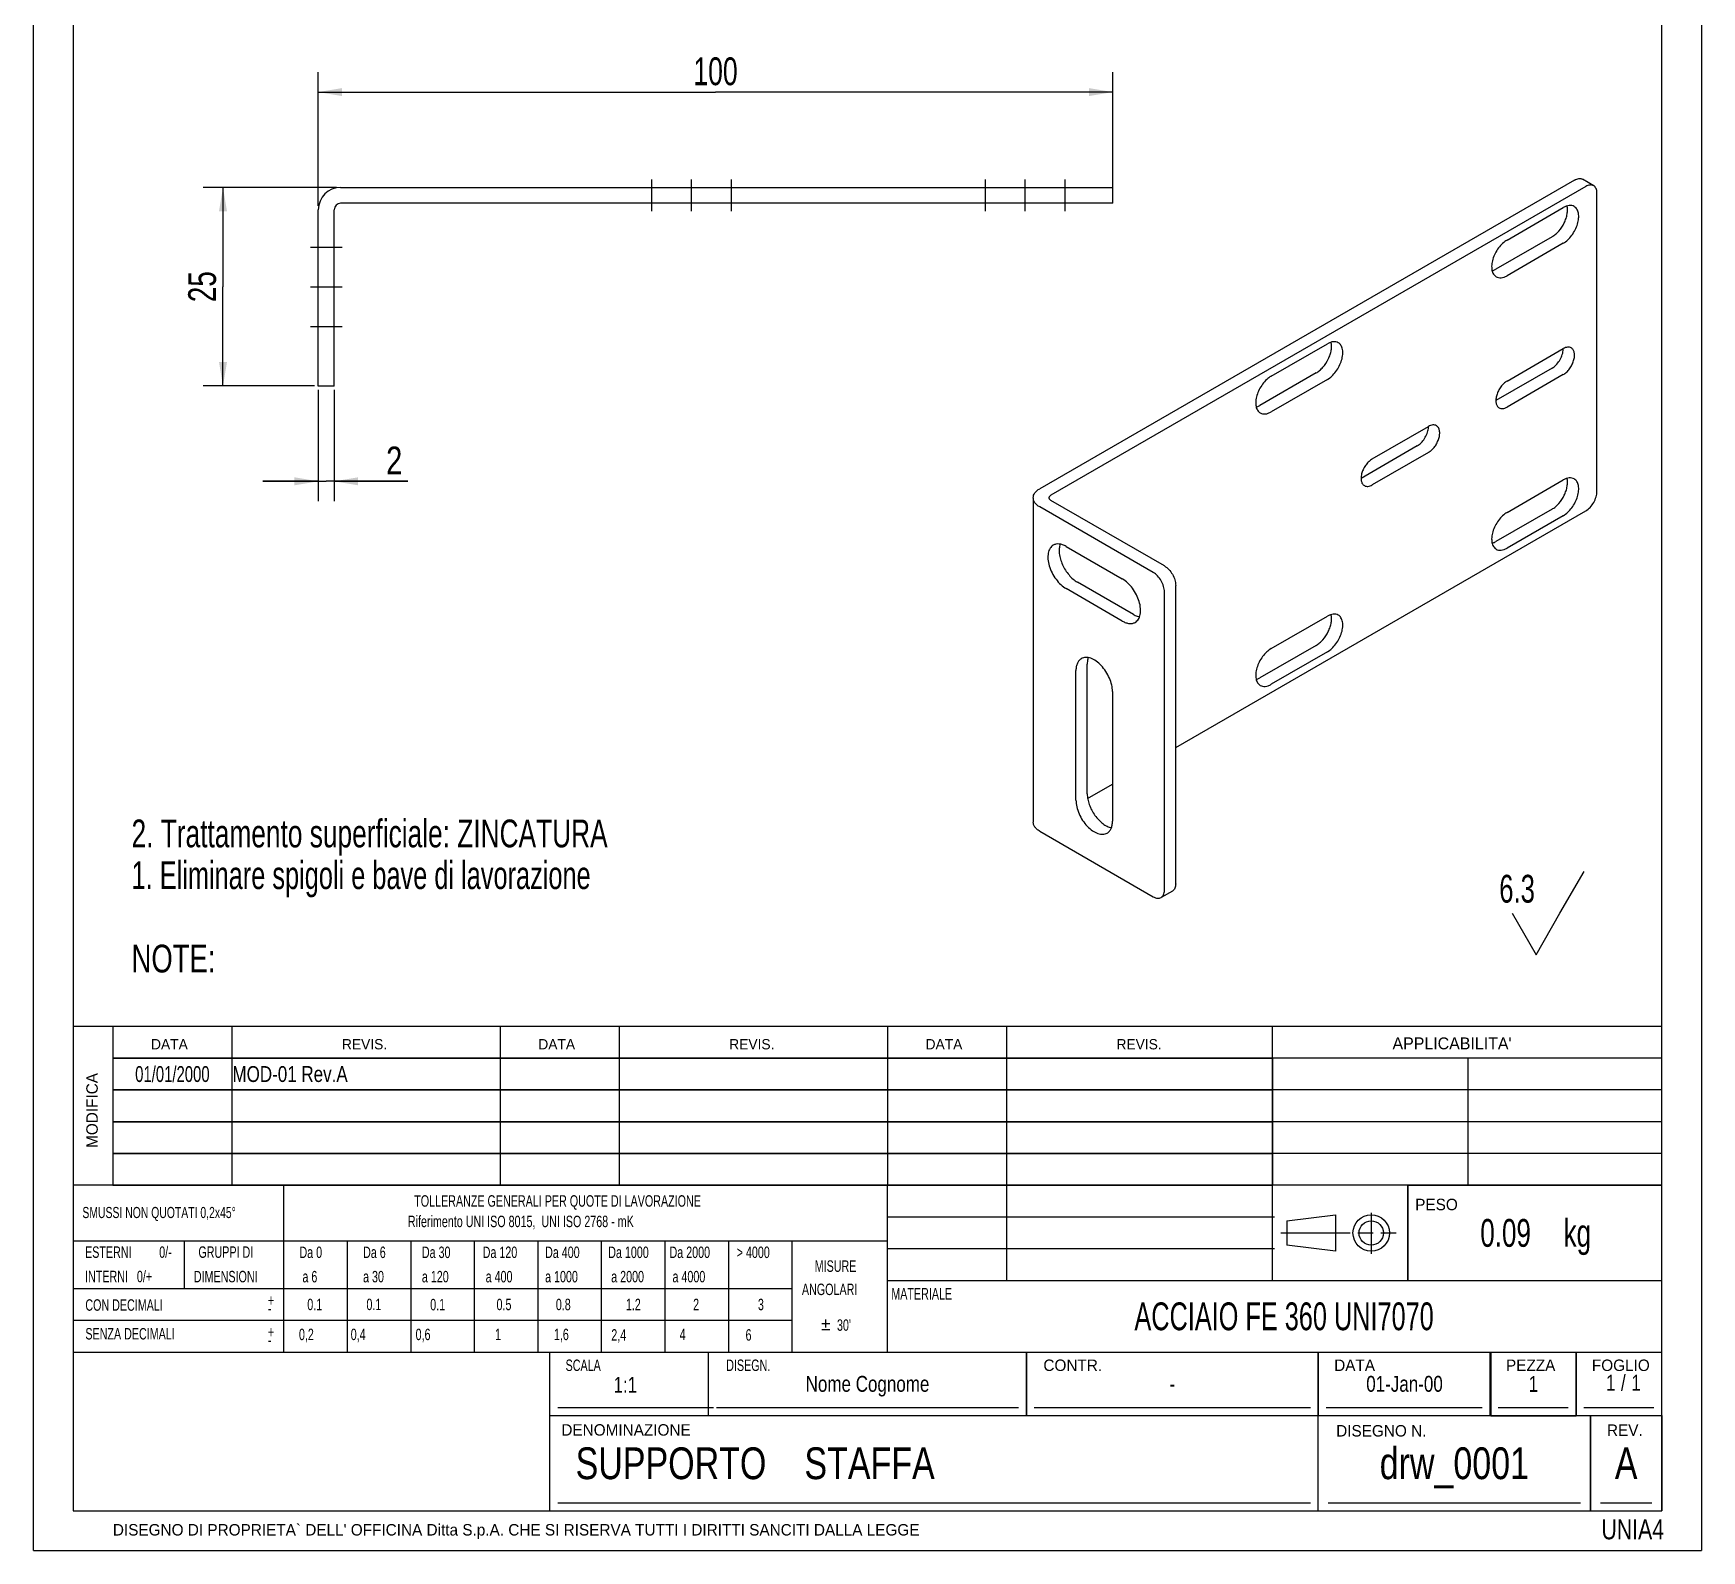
# Model space of a CAD drawing. Header units: millimetres. Extents: x 0 to 210, y 0 to 297.
# Drawn here: x 0 to 210, y 0 to 191 of the extents above; entities that cross this region are included whole.
import ezdxf
from ezdxf.enums import TextEntityAlignment as Align

# ---------------------------------------------------------------- set-up
doc = ezdxf.new("R2010")
doc.units = ezdxf.units.MM
doc.header["$LTSCALE"] = 19.36
doc.linetypes.add('CENTER', pattern=[0.6, 0.375, -0.075, 0.075, -0.075])
doc.linetypes.add('PHANTOM', pattern=[0.8, 0.45, -0.05, 0.1, -0.05, 0.1, -0.05])
doc.layers.get('0').update_dxf_attribs({"linetype": 'CONTINUOUS'})
for name, color, linetype in [('02___PRT_ALL_AXES', 7, 'CONTINUOUS'), ('1__DRAFT_DIMS', 7, 'CONTINUOUS'), ('2_ALL_NOTES', 7, 'CONTINUOUS'), ('3_ALL_SYMBOLS', 7, 'CONTINUOUS'), ('DEFAULT_3', 7, 'PHANTOM')]:
    doc.layers.add(name, color=color, linetype=linetype)
doc.styles.get("Standard").update_dxf_attribs({"font": 'txt', "width": 0.8})
doc.styles.add('TEXTSTYLE_2', font='txt')
doc.styles.add('TEXTSTYLE_3', font='txt', dxfattribs={"width": 0.7})
doc.styles.add('TEXTSTYLE_4', font='txt', dxfattribs={"width": 0.8})
doc.styles.add('TEXTSTYLE_5', font='txt', dxfattribs={"width": 0.68})
doc.dimstyles.new('DIMSTYLE_1', dxfattribs={"dimtxt": 3.5, "dimasz": 3, "dimexe": 2.5, "dimexo": 0.5, "dimgap": 0.875, "dimtad": 1, "dimdec": 3, "dimdsep": 46, "dimtxsty": 'STANDARD', "dimblk": '_FILLED', "dimblk1": '_FILLED', "dimblk2": '_FILLED', "dimcen": 0.09, "dimclrt": 2, "dimadec": 3, "dimazin": 2, "dimtp": 0.2, "dimtm": 0.2, "dimtfac": 1, "dimtdec": 3, "dimtofl": 0, "dimtmove": 0, "dimatfit": 3, "dimldrblk": '_FILLED', "dimfxl": 1, "dimtolj": 1, "dimarcsym": 0})
doc.dimstyles.new('DIMSTYLE_2', dxfattribs={"dimtxt": 3.5, "dimasz": 3, "dimexe": 2.5, "dimexo": 0.5, "dimgap": 0.875, "dimtad": 1, "dimdec": 3, "dimdsep": 46, "dimtxsty": 'STANDARD', "dimblk": '_FILLED', "dimblk1": '_FILLED', "dimblk2": '_FILLED', "dimcen": 0.09, "dimclrt": 2, "dimadec": 3, "dimazin": 2, "dimtp": 0.3, "dimtm": 0.3, "dimtfac": 1, "dimtdec": 3, "dimtofl": 0, "dimtmove": 0, "dimatfit": 3, "dimldrblk": '_FILLED', "dimfxl": 1, "dimtolj": 1, "dimarcsym": 0})
doc.dimstyles.new('DIMSTYLE_3', dxfattribs={"dimtxt": 3.5, "dimasz": 3, "dimexe": 2.5, "dimexo": 0.5, "dimgap": 0.875, "dimtad": 1, "dimdec": 3, "dimdsep": 46, "dimtxsty": 'STANDARD', "dimblk": '_FILLED', "dimblk1": '_FILLED', "dimblk2": '_FILLED', "dimcen": 0.09, "dimclrt": 2, "dimadec": 3, "dimazin": 2, "dimtp": 0.1, "dimtm": 0.1, "dimtfac": 1, "dimtdec": 3, "dimtofl": 0, "dimtmove": 0, "dimatfit": 3, "dimldrblk": '_FILLED', "dimfxl": 1, "dimtolj": 1, "dimarcsym": 0})

# ---------------------------------------------------------------- blocks, each defined once
blk = doc.blocks.new('_FILLED')
at = {"color": 0, "linetype": 'ByBlock'}
blk.add_solid([(0, 0), (-1, 0.167), (-1, -0.167)], dxfattribs=at)
blk = doc.blocks.new('*D1')
at = {"layer": '1__DRAFT_DIMS', "color": 3, "linetype": 'Continuous', "transparency": 16777216}
for p, q in [((38.17, 171.62), (21.37, 171.62)), ((23.87, 171.62), (23.87, 159.12)), ((23.87, 146.62), (23.87, 159.12)), ((35.37, 146.62), (21.37, 146.62))]:
    blk.add_line(p, q, dxfattribs=at)
at = {"layer": '1__DRAFT_DIMS', "color": 3, "linetype": 'Continuous', "transparency": 16777216, "xscale": 3, "yscale": 3, "zscale": 3}
for p, rotation in [((23.87, 171.62), 90), ((23.87, 146.62), 270)]:
    blk.add_blockref('_FILLED', p, dxfattribs=dict(at, rotation=rotation))
at = {"layer": '1__DRAFT_DIMS', "color": 2, "linetype": 'Continuous', "transparency": 16777216, "width": 0.75}
blk.add_text('25', height=3.5, rotation=90, dxfattribs=at).set_placement((22.99, 159.12), align=Align.CENTER)
blk = doc.blocks.new('*D2')
at = {"layer": '1__DRAFT_DIMS', "color": 3, "linetype": 'Continuous', "transparency": 16777216}
for p, q in [((35.87, 169.32), (35.87, 186.12)), ((135.87, 170.12), (135.87, 186.12)), ((35.87, 183.62), (85.87, 183.62)), ((135.87, 183.62), (85.87, 183.62))]:
    blk.add_line(p, q, dxfattribs=at)
at = {"layer": '1__DRAFT_DIMS', "color": 3, "linetype": 'Continuous', "transparency": 16777216, "xscale": 3, "yscale": 3, "zscale": 3, "rotation": 180}
blk.add_blockref('_FILLED', (35.87, 183.62), dxfattribs=at)
at = {"layer": '1__DRAFT_DIMS', "color": 3, "linetype": 'Continuous', "transparency": 16777216, "xscale": 3, "yscale": 3, "zscale": 3}
blk.add_blockref('_FILLED', (135.87, 183.62), dxfattribs=at)
at = {"layer": '1__DRAFT_DIMS', "color": 2, "linetype": 'Continuous', "transparency": 16777216, "width": 0.714286}
blk.add_text('100', height=3.5, dxfattribs=at).set_placement((85.87, 184.49), align=Align.CENTER)
blk = doc.blocks.new('*D3')
at = {"layer": '1__DRAFT_DIMS', "color": 3, "linetype": 'Continuous', "transparency": 16777216}
for p, q in [((35.87, 146.12), (35.87, 132.12)), ((37.87, 146.12), (37.87, 132.12)), ((35.87, 134.62), (28.87, 134.62)), ((28.87, 134.62), (36.87, 134.62)), ((47.15, 134.62), (36.87, 134.62)), ((37.87, 134.62), (47.15, 134.62))]:
    blk.add_line(p, q, dxfattribs=at)
at = {"layer": '1__DRAFT_DIMS', "color": 3, "linetype": 'Continuous', "transparency": 16777216, "xscale": 3, "yscale": 3, "zscale": 3}
blk.add_blockref('_FILLED', (35.87, 134.62), dxfattribs=at)
at = {"layer": '1__DRAFT_DIMS', "color": 3, "linetype": 'Continuous', "transparency": 16777216, "xscale": 3, "yscale": 3, "zscale": 3, "rotation": 180}
blk.add_blockref('_FILLED', (37.87, 134.62), dxfattribs=at)
at = {"layer": '1__DRAFT_DIMS', "color": 2, "linetype": 'Continuous', "transparency": 16777216, "width": 0.785714}
blk.add_text('2', height=3.5, dxfattribs=at).set_placement((44.4, 135.49))
blk = doc.blocks.new('*T28')
at = {"color": 3, "linetype": 'Continuous'}
for p, q in [((0, 0), (0, 12)), ((0, 12), (96.75, 12)), ((96.75, 0), (96.75, 12)), ((0, 0), (96.75, 0))]:
    blk.add_line(p, q, dxfattribs=at)
at = {"layer": '2_ALL_NOTES', "color": 2, "linetype": 'Continuous', "style": 'TEXTSTYLE_4', "width": 0.8}
for s, p in [('SUPPORTO', (3.2625, 4)), ('STAFFA', (32.0625, 4))]:
    blk.add_text(s, height=4, dxfattribs=at).set_placement(p)
blk = doc.blocks.new('*T29')
at = {"color": 3, "linetype": 'Continuous'}
for p, q in [((0, 0), (0, 12)), ((0, 12), (34.25, 12)), ((34.25, 0), (34.25, 12)), ((0, 0), (34.25, 0))]:
    blk.add_line(p, q, dxfattribs=at)
at = {"layer": '2_ALL_NOTES', "color": 2, "linetype": 'Continuous', "style": 'TEXTSTYLE_4', "width": 0.8}
blk.add_text('drw_0001', height=4, dxfattribs=at).set_placement((17.125, 4), align=Align.CENTER)
blk = doc.blocks.new('*T30')
at = {"color": 3, "linetype": 'Continuous'}
for p, q in [((0, 0), (0, 8)), ((0, 8), (21.7, 8)), ((21.7, 0), (21.7, 8)), ((0, 0), (21.7, 0))]:
    blk.add_line(p, q, dxfattribs=at)
at = {"layer": '2_ALL_NOTES', "color": 2, "linetype": 'Continuous', "style": 'TEXTSTYLE_4', "width": 0.8}
blk.add_text('01-Jan-00', height=2, dxfattribs=at).set_placement((10.85, 3), align=Align.CENTER)
blk = doc.blocks.new('*T31')
at = {"color": 3, "linetype": 'Continuous'}
for p, q in [((0, 0), (0, 8)), ((0, 8), (40, 8)), ((40, 0), (40, 8)), ((0, 0), (40, 0))]:
    blk.add_line(p, q, dxfattribs=at)
at = {"layer": '2_ALL_NOTES', "color": 2, "linetype": 'Continuous', "style": 'TEXTSTYLE_4', "width": 0.8}
blk.add_text('Nome Cognome', height=2, dxfattribs=at).set_placement((20, 3), align=Align.CENTER)
blk = doc.blocks.new('*T32')
at = {"color": 3, "linetype": 'Continuous'}
for p, q in [((0, 0), (0, 12)), ((0, 12), (32, 12)), ((32, 0), (32, 12)), ((0, 0), (32, 0))]:
    blk.add_line(p, q, dxfattribs=at)
at = {"layer": '2_ALL_NOTES', "color": 2, "linetype": 'Continuous', "style": 'TEXTSTYLE_3', "width": 0.7}
for s, p in [('0.09', (12.325, 4.25)), (' kg', (20.9, 4.25))]:
    blk.add_text(s, height=3.5, dxfattribs=at).set_placement(p, align=Align.CENTER)
blk = doc.blocks.new('*T33')
at = {"color": 3, "linetype": 'Continuous'}
for p, q in [((0, 0), (36.75, 0)), ((0, 0), (0, -8)), ((36.75, 0), (36.75, -8)), ((0, -8), (36.75, -8))]:
    blk.add_line(p, q, dxfattribs=at)
at = {"layer": '2_ALL_NOTES', "color": 2, "linetype": 'Continuous', "style": 'TEXTSTYLE_4', "width": 0.8}
blk.add_text('-', height=2, dxfattribs=at).set_placement((18.375, -5), align=Align.CENTER)
blk = doc.blocks.new('*T34')
at = {"color": 3, "linetype": 'Continuous'}
for p, q in [((0, 0), (10.73, 0)), ((0, 0), (0, -8)), ((10.73, 0), (10.73, -8)), ((0, -8), (10.73, -8))]:
    blk.add_line(p, q, dxfattribs=at)
at = {"layer": '2_ALL_NOTES', "color": 2, "linetype": 'Continuous', "style": 'TEXTSTYLE_4', "width": 0.8}
blk.add_text('1', height=2, dxfattribs=at).set_placement((5.365, -5), align=Align.CENTER)
blk = doc.blocks.new('*T35')
at = {"color": 3, "linetype": 'Continuous'}
for p, q in [((0, 0), (9, 0)), ((0, 0), (0, -12)), ((9, 0), (9, -12)), ((0, -12), (9, -12))]:
    blk.add_line(p, q, dxfattribs=at)
at = {"layer": '2_ALL_NOTES', "color": 2, "linetype": 'Continuous', "style": 'TEXTSTYLE_4', "width": 0.8}
blk.add_text('A', height=4, dxfattribs=at).set_placement((4.5, -8), align=Align.CENTER)
blk = doc.blocks.new('*T37')
at = {"color": 3, "linetype": 'Continuous'}
for p, q in [((0, 0), (0, 9)), ((0, 9), (97.5, 9)), ((97.5, 0), (97.5, 9)), ((0, 0), (97.5, 0))]:
    blk.add_line(p, q, dxfattribs=at)
at = {"layer": '2_ALL_NOTES', "color": 2, "linetype": 'Continuous', "style": 'TEXTSTYLE_5', "width": 0.68}
blk.add_text('ACCIAIO FE 360 UNI7070', height=3.5, dxfattribs=at).set_placement((49.94, 2.75), align=Align.CENTER)
blk = doc.blocks.new('*T38')
at = {"color": 4, "linetype": 'Continuous'}
for p, q in [((0, 0), (48.75, 0)), ((0, 0), (0, -16)), ((15, 0), (15, -16)), ((48.75, 0), (48.75, -16)), ((0, -4), (48.75, -4)), ((0, -8), (48.75, -8)), ((0, -12), (48.75, -12)), ((0, -16), (48.75, -16))]:
    blk.add_line(p, q, dxfattribs=at)
at = {"layer": '2_ALL_NOTES', "color": 2, "linetype": 'Continuous', "style": 'TEXTSTYLE_3', "width": 0.7}
blk.add_text('01/01/2000', height=2, dxfattribs=at).set_placement((7.5, -3), align=Align.CENTER)
at = {"layer": '2_ALL_NOTES', "color": 2, "linetype": 'Continuous', "style": 'TEXTSTYLE_4', "width": 0.8}
blk.add_text('MOD-01 Rev.A', height=2, dxfattribs=at).set_placement((15.0625, -3))
blk = doc.blocks.new('*T39')
at = {"color": 4, "linetype": 'Continuous'}
for p, q in [((0, 0), (48.75, 0)), ((0, 0), (0, -16)), ((15, 0), (15, -16)), ((48.75, 0), (48.75, -16)), ((0, -4), (48.75, -4)), ((0, -8), (48.75, -8)), ((0, -12), (48.75, -12)), ((0, -16), (48.75, -16))]:
    blk.add_line(p, q, dxfattribs=at)
blk = doc.blocks.new('*T40')
at = {"color": 4, "linetype": 'Continuous'}
for p, q in [((0, 0), (48.5, 0)), ((0, 0), (0, -16)), ((15, 0), (15, -16)), ((48.5, 0), (48.5, -16)), ((0, -4), (48.5, -4)), ((0, -8), (48.5, -8)), ((0, -12), (48.5, -12)), ((0, -16), (48.5, -16))]:
    blk.add_line(p, q, dxfattribs=at)
blk = doc.blocks.new('STANDARD_BL1', base_point=(189.86, 80.26))
at = {"layer": '3_ALL_SYMBOLS', "color": 3, "linetype": 'Continuous'}
for p, q in [((192.17, 80.25), (195.2, 85.5)), ((186.13, 80.25), (189.15, 75.02)), ((189.15, 75.02), (192.17, 80.25))]:
    blk.add_line(p, q, dxfattribs=at)
at = {"layer": '3_ALL_SYMBOLS', "color": 2, "linetype": 'Continuous', "width": 0.690476}
blk.add_text('6.3', height=3.5, dxfattribs=at).set_placement((184.52, 81.58))

msp = doc.modelspace()

# ---------------------------------------------------------------- linework, layer by layer
at = {"color": 4, "linetype": 'Continuous'}
for p, q in [((0, 0), (0, 297)), ((210, 297), (210, 0)), ((9.9977, 66), (9.9977, 46)), ((25.001, 66), (25.001, 46)), ((58.7477, 66), (58.7477, 46)), ((73.751, 66), (73.751, 46)), ((107.4977, 66), (107.4977, 46)), ((122.501, 66), (122.4975, 33.9997)), ((205, 61.9962), (9.9977, 61.9962)), ((180.5576, 62), (180.5576, 45.99)), ((156.2477, 58.0023), (9.9977, 58.0023)), ((205, 57.9946), (156.2477, 57.9946)), ((156.2477, 54.0008), (9.9977, 54.0008)), ((205, 53.9931), (156.2477, 53.9931)), ((156.2477, 49.9992), (9.9977, 49.9992)), ((205, 49.9915), (156.2477, 49.9915)), ((31.4998, 46), (31.4998, 25)), ((156.2477, 46), (107.4977, 46)), ((156.2477, 42.0015), (107.4977, 42.0015)), ((19, 39.0046), (19, 33)), ((31.5498, 39.0046), (107.4977, 39.0046)), ((39.4998, 39.0046), (39.4998, 25)), ((47.4959, 39.0046), (47.4959, 25)), ((55.4913, 39.0046), (55.4913, 25)), ((63.4959, 39.0046), (63.4959, 25)), ((71.4919, 39.0046), (71.4919, 25)), ((79.4929, 39.0046), (79.4929, 25)), ((87.4898, 39.0046), (87.4898, 25)), ((95.4898, 39.0046), (95.4898, 25)), ((156.2477, 38.0023), (107.4977, 38.0023)), ((4.95, 29), (95.4898, 29)), ((99.2561, 28.6012), (100.2561, 28.6012)), ((99.2561, 27.8512), (100.2561, 27.8512)), ((99.7561, 28.1012), (99.7561, 29.1012)), ((66, 18), (85.625, 18)), ((86, 18), (124, 18)), ((126, 18), (160.75, 18)), ((162.75, 18), (182.375, 18)), ((184.375, 18), (193.1875, 18)), ((195.1875, 18), (204, 18)), ((66, 6), (160.75, 6)), ((163, 6), (194.75, 6)), ((197.25, 6), (203.75, 6)), ((0, 0), (210, 0))]:
    msp.add_line(p, q, dxfattribs=at)
at = {"color": 7, "linetype": 'Continuous'}
for p, q in [((5, 292), (5, 5)), ((205, 5), (205, 292)), ((193.9979, 172.5478), (126.6816, 133.683)), ((196.4121, 171.8304), (194.9979, 172.6469)), ((38.6655, 171.615), (135.8655, 171.615)), ((195.4121, 171.7313), (128.0958, 132.8665)), ((135.8655, 169.615), (135.8655, 171.615)), ((196.8263, 133.3557), (196.8263, 170.9148)), ((35.8655, 146.615), (35.8655, 168.815)), ((37.8655, 146.615), (37.8655, 168.815)), ((135.8655, 169.615), (38.6655, 169.615)), ((37.8655, 146.615), (35.8655, 146.615)), ((125.8615, 132.5399), (125.8615, 91.7148)), ((140.9653, 123.1503), (126.6816, 131.3968)), ((142.3795, 123.9668), (128.0958, 132.2133)), ((143.7937, 101.1045), (195.4121, 130.9062)), ((142.3795, 83.1417), (142.3795, 120.7009)), ((143.7937, 83.9582), (143.7937, 121.5173)), ((132.7101, 94.7054), (135.8387, 96.5117)), ((126.6816, 90.5717), (140.9653, 82.3252)), ((143.3795, 83.0427), (141.9652, 82.2262)), ((205, 66), (5, 66)), ((156, 34), (156, 66)), ((107.4977, 46), (5, 46)), ((107.4977, 25), (107.4977, 46)), ((205, 45.99), (156.2477, 45.99)), ((173, 46), (173, 34)), ((157.8003, 41.526), (163.9203, 42.291)), ((163.9203, 42.291), (163.9203, 37.701)), ((157.8003, 41.526), (157.8003, 38.466)), ((5, 39.0046), (31.5498, 39.0046)), ((163.9203, 37.701), (157.8003, 38.466)), ((107.4977, 34), (205, 34)), ((4.95, 33), (95.4898, 33)), ((5, 25), (205, 25)), ((65, 5), (65, 25)), ((85, 17), (85, 25)), ((125, 25), (125, 17)), ((161.75, 5), (161.75, 25)), ((183.375, 17), (183.375, 25)), ((194.1875, 17), (194.1875, 25)), ((65, 17), (205, 17)), ((196, 5), (196, 17)), ((5, 5), (205, 5))]:
    msp.add_line(p, q, dxfattribs=at)
at = {"color": 4, "linetype": 'PHANTOM'}
msp.add_line((168.4064, 42.546), (168.4064, 37.3704), dxfattribs=at)
at = {"color": 7, "linetype": 'Continuous'}
for radius in [2.295, 1.53]:
    msp.add_circle((168.4064, 39.9959), radius, dxfattribs=at)
for radius in [2.8, 0.8]:
    msp.add_arc((38.6655, 168.815), radius, 90, 180, dxfattribs=at)
for points, knots in [([(193.9979, 172.5478), (194.0857, 172.5985), (194.2602, 172.6815), (194.5286, 172.7463), (194.7803, 172.74), (194.9319, 172.685), (194.9979, 172.6469)], [0, 0, 0, 0, 0.28969983, 0.54908363, 0.78221355, 1, 1, 1, 1]), ([(196.4121, 171.8304), (196.3461, 171.8685), (196.1946, 171.9235), (195.9428, 171.9298), (195.6745, 171.865), (195.4999, 171.782), (195.4121, 171.7313)], [0, 0, 0, 0, 0.21778645, 0.45091637, 0.71030017, 1, 1, 1, 1]), ([(196.8263, 170.9148), (196.8263, 171.0161), (196.811, 171.2089), (196.7329, 171.4737), (196.6015, 171.6885), (196.4781, 171.7923), (196.4121, 171.8304)], [0, 0, 0, 0, 0.28970132, 0.54908564, 0.78221496, 1, 1, 1, 1]), ([(125.8615, 132.5399), (125.8615, 132.6465), (125.9009, 132.8688), (126.0695, 133.1785), (126.3359, 133.4585), (126.5588, 133.612), (126.6816, 133.683)], [0, 0, 0, 0, 0.21778469, 0.45091379, 0.71029817, 1, 1, 1, 1]), ([(126.6816, 131.3968), (126.5588, 131.4677), (126.3359, 131.6213), (126.0695, 131.9012), (125.9009, 132.2109), (125.8615, 132.4332), (125.8615, 132.5399)], [0, 0, 0, 0, 0.28970231, 0.54908687, 0.78221577, 1, 1, 1, 1]), ([(127.8615, 132.5399), (127.8615, 132.5704), (127.8728, 132.6339), (127.9209, 132.7224), (127.997, 132.8024), (128.0607, 132.8462), (128.0958, 132.8665)], [0, 0, 0, 0, 0.21778469, 0.45091379, 0.71029817, 1, 1, 1, 1]), ([(128.0958, 132.2133), (128.0607, 132.2336), (127.9971, 132.2774), (127.9209, 132.3574), (127.8728, 132.4459), (127.8615, 132.5094), (127.8615, 132.5399)], [0, 0, 0, 0, 0.28970231, 0.54908687, 0.78221577, 1, 1, 1, 1]), ([(195.4121, 130.9062), (195.6129, 131.0221), (195.9928, 131.3419), (196.4363, 131.9479), (196.7394, 132.6349), (196.8263, 133.1239), (196.8263, 133.3557)], [0, 0, 0, 0, 0.23723624, 0.49999838, 0.76276141, 1, 1, 1, 1]), ([(142.3795, 123.9668), (142.5802, 123.8509), (142.9602, 123.5311), (143.4036, 122.9252), (143.7067, 122.2381), (143.7937, 121.7492), (143.7937, 121.5173)], [0, 0, 0, 0, 0.23723674, 0.49999891, 0.76276167, 1, 1, 1, 1]), ([(142.3795, 120.7009), (142.3795, 120.9327), (142.2925, 121.4216), (141.9894, 122.1087), (141.546, 122.7147), (141.166, 123.0344), (140.9653, 123.1503)], [0, 0, 0, 0, 0.23723833, 0.50000109, 0.76276326, 1, 1, 1, 1]), ([(126.6816, 90.5717), (126.5588, 90.6426), (126.3359, 90.7961), (126.0695, 91.0761), (125.9009, 91.3858), (125.8615, 91.6081), (125.8615, 91.7148)], [0, 0, 0, 0, 0.28970231, 0.54908687, 0.78221577, 1, 1, 1, 1]), ([(140.9653, 82.3252), (141.053, 82.2746), (141.2276, 82.1915), (141.4959, 82.1267), (141.7477, 82.1331), (141.8993, 82.1881), (141.9652, 82.2262)], [0, 0, 0, 0, 0.28969935, 0.54908304, 0.78221316, 1, 1, 1, 1]), ([(141.9652, 82.2262), (142.0312, 82.2643), (142.1547, 82.368), (142.2861, 82.5829), (142.3641, 82.8477), (142.3795, 83.0404), (142.3795, 83.1417)], [0, 0, 0, 0, 0.21778589, 0.4509156, 0.71029964, 1, 1, 1, 1]), ([(143.7937, 83.9582), (143.7937, 83.8569), (143.7783, 83.6642), (143.7003, 83.3994), (143.5689, 83.1845), (143.4454, 83.0808), (143.3795, 83.0427)], [0, 0, 0, 0, 0.28970036, 0.5490844, 0.78221411, 1, 1, 1, 1])]:
    msp.add_open_spline(points, degree=3, knots=knots, dxfattribs=at)
at = {"layer": '02___PRT_ALL_AXES', "color": 4, "linetype": 'CENTER'}
for p, q in [((77.8655, 168.615), (77.8655, 172.615)), ((82.8655, 168.615), (82.8655, 172.615)), ((87.8655, 168.615), (87.8655, 172.615)), ((119.8655, 168.615), (119.8655, 172.615)), ((124.8655, 168.615), (124.8655, 172.615)), ((129.8655, 168.615), (129.8655, 172.615)), ((34.8655, 164.115), (38.8655, 164.115)), ((34.8655, 159.115), (38.8655, 159.115)), ((34.8655, 154.115), (38.8655, 154.115))]:
    msp.add_line(p, q, dxfattribs=at)
at = {"layer": '02___PRT_ALL_AXES', "color": 7, "linetype": 'Continuous'}
for p, q in [((185.5127, 164.9953), (192.5837, 169.0777)), ((191.1695, 165.4034), (184.0984, 161.321)), ((192.5837, 164.587), (185.5127, 160.5045)), ((155.8143, 147.849), (162.8853, 151.9315)), ((185.5127, 147.2364), (192.5837, 151.3188)), ((161.4711, 148.2572), (154.4001, 144.1747)), ((162.8853, 147.4407), (155.8143, 143.3583)), ((191.1695, 148.8693), (184.0984, 144.7868)), ((192.5837, 148.0528), (185.5127, 143.9703)), ((168.5422, 137.4385), (175.6132, 141.5209)), ((174.199, 139.0714), (167.128, 134.989)), ((175.6132, 138.2549), (168.5422, 134.1725)), ((185.5127, 130.7022), (192.5837, 134.7846)), ((191.1695, 131.1103), (184.0984, 127.0279)), ((192.5837, 130.2939), (185.5127, 126.2114)), ((130.005, 126.4162), (137.0761, 122.3338)), ((138.4904, 117.843), (131.4193, 121.9254)), ((137.0761, 117.0265), (130.005, 121.1089)), ((155.8143, 113.5559), (162.8853, 117.6384)), ((161.4711, 113.9641), (154.4001, 109.8816)), ((132.6567, 95.287), (132.6567, 111.6171)), ((162.8853, 113.1476), (155.8143, 109.0652)), ((131.2425, 94.4706), (131.2425, 110.8006)), ((135.8387, 108.147), (135.8387, 91.817))]:
    msp.add_line(p, q, dxfattribs=at)
for points, knots in [([(191.1695, 165.4034), (191.3243, 165.4928), (191.6288, 165.7126), (192.1855, 166.2675), (192.6353, 166.954), (192.9419, 167.7034), (193.0836, 168.2625), (193.1305, 168.7915), (193.094, 169.1285), (193.0561, 169.282)], [0, 0, 0, 0, 0.11785573, 0.24601529, 0.51699117, 0.65134357, 0.77879693, 0.89574604, 1, 1, 1, 1]), ([(193.9587, 169.2139), (193.868, 169.2663), (193.6595, 169.3419), (193.3134, 169.3507), (192.9444, 169.2616), (192.7044, 169.1474), (192.5837, 169.0777)], [0, 0, 0, 0, 0.21778589, 0.450916, 0.71030015, 1, 1, 1, 1]), ([(192.5837, 164.587), (192.7873, 164.7045), (193.1824, 165.0085), (193.6881, 165.584), (194.1045, 166.261), (194.3969, 166.9848), (194.542, 167.6964), (194.529, 168.2571), (194.4252, 168.6416), (194.3097, 168.8808), (194.155, 169.0764), (194.0265, 169.1748), (193.9587, 169.2139)], [0, 0, 0, 0, 0.12868791, 0.27027014, 0.41742948, 0.5617747, 0.69544584, 0.81271185, 0.86467541, 0.91251112, 0.95713899, 1, 1, 1, 1]), ([(185.5127, 164.9953), (185.3091, 164.8778), (184.914, 164.5737), (184.4082, 163.9983), (183.9919, 163.3212), (183.6995, 162.5974), (183.5543, 161.8859), (183.5673, 161.3252), (183.6711, 160.9406), (183.7867, 160.7014), (183.9414, 160.5059), (184.0699, 160.4075), (184.1377, 160.3683)], [0, 0, 0, 0, 0.12868791, 0.27027014, 0.41742948, 0.5617747, 0.69544584, 0.81271185, 0.86467541, 0.91251112, 0.95713899, 1, 1, 1, 1]), ([(183.6275, 161.1159), (183.6666, 161.1273), (183.8297, 161.1808), (183.9853, 161.2557), (184.0984, 161.321)], [0, 0, 0, 0, 0.23789488, 1, 1, 1, 1]), ([(184.1377, 160.3683), (184.2284, 160.3159), (184.4368, 160.2403), (184.783, 160.2315), (185.152, 160.3207), (185.392, 160.4349), (185.5127, 160.5045)], [0, 0, 0, 0, 0.21778589, 0.450916, 0.71030015, 1, 1, 1, 1]), ([(161.4711, 148.2572), (161.6259, 148.3466), (161.9304, 148.5664), (162.4872, 149.1213), (162.9369, 149.8078), (163.2435, 150.5571), (163.3853, 151.1162), (163.4322, 151.6453), (163.3957, 151.9822), (163.3577, 152.1357)], [0, 0, 0, 0, 0.11785573, 0.24601529, 0.51699117, 0.65134357, 0.77879693, 0.89574604, 1, 1, 1, 1]), ([(164.2603, 152.0677), (164.1696, 152.12), (163.9612, 152.1957), (163.615, 152.2044), (163.2461, 152.1153), (163.006, 152.0011), (162.8853, 151.9315)], [0, 0, 0, 0, 0.21778589, 0.450916, 0.71030015, 1, 1, 1, 1]), ([(162.8853, 147.4407), (163.0889, 147.5582), (163.4841, 147.8623), (163.9898, 148.4377), (164.4061, 149.1148), (164.6985, 149.8385), (164.8437, 150.5501), (164.8307, 151.1108), (164.7269, 151.4954), (164.6113, 151.7346), (164.4566, 151.9301), (164.3281, 152.0285), (164.2603, 152.0677)], [0, 0, 0, 0, 0.12868791, 0.27027014, 0.41742948, 0.5617747, 0.69544584, 0.81271185, 0.86467541, 0.91251112, 0.95713899, 1, 1, 1, 1]), ([(192.5693, 151.078), (192.5717, 151.0985), (192.5799, 151.1785), (192.5837, 151.259), (192.5837, 151.3188)], [0, 0, 0, 0, 0.25617673, 1, 1, 1, 1]), ([(193.5833, 151.418), (193.5173, 151.456), (193.3658, 151.511), (193.1141, 151.5173), (192.8459, 151.4524), (192.6714, 151.3694), (192.5837, 151.3188)], [0, 0, 0, 0, 0.21777344, 0.45091156, 0.71037732, 1, 1, 1, 1]), ([(192.5837, 148.0528), (192.7318, 148.1383), (193.0192, 148.3594), (193.3871, 148.778), (193.6898, 149.2706), (193.9026, 149.7968), (194.0078, 150.315), (193.9975, 150.7848), (193.8816, 151.1218), (193.7262, 151.3181), (193.6327, 151.3896), (193.5833, 151.418)], [0, 0, 0, 0, 0.12874625, 0.27040548, 0.41763523, 0.56204756, 0.69577367, 0.81308002, 0.91247525, 0.95712107, 1, 1, 1, 1]), ([(191.1695, 148.8693), (191.3509, 148.974), (191.6978, 149.2567), (192.1175, 149.7937), (192.4276, 150.4127), (192.5439, 150.8592), (192.5693, 151.078)], [0, 0, 0, 0, 0.23343824, 0.49173269, 0.75448864, 1, 1, 1, 1]), ([(155.8143, 147.849), (155.6107, 147.7315), (155.2156, 147.4274), (154.7099, 146.852), (154.2936, 146.175), (154.0011, 145.4512), (153.856, 144.7396), (153.869, 144.1789), (153.9728, 143.7943), (154.0883, 143.5551), (154.243, 143.3596), (154.3715, 143.2612), (154.4393, 143.2221)], [0, 0, 0, 0, 0.12868791, 0.27027014, 0.41742948, 0.5617747, 0.69544584, 0.81271185, 0.86467541, 0.91251112, 0.95713899, 1, 1, 1, 1]), ([(185.5127, 147.2364), (185.3646, 147.1509), (185.0772, 146.9297), (184.7093, 146.5111), (184.4065, 146.0186), (184.1938, 145.4923), (184.0885, 144.9741), (184.0989, 144.5043), (184.2148, 144.1673), (184.3702, 143.971), (184.4637, 143.8995), (184.5131, 143.8711)], [0, 0, 0, 0, 0.12874625, 0.27040548, 0.41763523, 0.56204756, 0.69577367, 0.81308002, 0.91247525, 0.95712107, 1, 1, 1, 1]), ([(153.9291, 143.9697), (153.9683, 143.981), (154.1313, 144.0345), (154.2869, 144.1094), (154.4001, 144.1747)], [0, 0, 0, 0, 0.23789488, 1, 1, 1, 1]), ([(154.4393, 143.2221), (154.53, 143.1697), (154.7385, 143.0941), (155.0847, 143.0853), (155.4536, 143.1744), (155.6936, 143.2886), (155.8143, 143.3583)], [0, 0, 0, 0, 0.21778589, 0.450916, 0.71030015, 1, 1, 1, 1]), ([(184.5131, 143.8711), (184.579, 143.8331), (184.7305, 143.7781), (184.9823, 143.7719), (185.2505, 143.8367), (185.425, 143.9197), (185.5127, 143.9703)], [0, 0, 0, 0, 0.21777344, 0.45091156, 0.71037732, 1, 1, 1, 1]), ([(174.199, 139.0714), (174.3804, 139.1762), (174.7273, 139.4589), (175.147, 139.9959), (175.4571, 140.6149), (175.5734, 141.0613), (175.5988, 141.2802)], [0, 0, 0, 0, 0.23343824, 0.49173269, 0.75448864, 1, 1, 1, 1]), ([(175.5988, 141.2802), (175.6012, 141.3006), (175.6094, 141.3806), (175.6132, 141.4611), (175.6132, 141.5209)], [0, 0, 0, 0, 0.25617673, 1, 1, 1, 1]), ([(176.6128, 141.6202), (176.5468, 141.6582), (176.3953, 141.7132), (176.1436, 141.7194), (175.8754, 141.6546), (175.7009, 141.5716), (175.6132, 141.5209)], [0, 0, 0, 0, 0.21777344, 0.45091156, 0.71037732, 1, 1, 1, 1]), ([(175.6132, 138.2549), (175.7613, 138.3404), (176.0487, 138.5616), (176.4166, 138.9801), (176.7193, 139.4727), (176.9321, 139.999), (177.0373, 140.5171), (177.027, 140.9869), (176.9111, 141.3239), (176.7557, 141.5202), (176.6622, 141.5918), (176.6128, 141.6202)], [0, 0, 0, 0, 0.12874625, 0.27040548, 0.41763523, 0.56204756, 0.69577367, 0.81308002, 0.91247525, 0.95712107, 1, 1, 1, 1]), ([(168.5422, 137.4385), (168.3941, 137.353), (168.1067, 137.1318), (167.7388, 136.7133), (167.4361, 136.2207), (167.2233, 135.6944), (167.118, 135.1763), (167.1284, 134.7065), (167.2443, 134.3695), (167.3997, 134.1732), (167.4932, 134.1017), (167.5426, 134.0732)], [0, 0, 0, 0, 0.12874625, 0.27040548, 0.41763523, 0.56204756, 0.69577367, 0.81308002, 0.91247525, 0.95712107, 1, 1, 1, 1]), ([(191.1695, 131.1103), (191.3243, 131.1997), (191.6288, 131.4195), (192.1855, 131.9744), (192.6353, 132.6609), (192.9419, 133.4103), (193.0836, 133.9694), (193.1305, 134.4984), (193.094, 134.8354), (193.0561, 134.9889)], [0, 0, 0, 0, 0.11785573, 0.24601529, 0.51699117, 0.65134357, 0.77879693, 0.89574604, 1, 1, 1, 1]), ([(193.9587, 134.9208), (193.868, 134.9732), (193.6595, 135.0488), (193.3134, 135.0576), (192.9444, 134.9685), (192.7044, 134.8543), (192.5837, 134.7846)], [0, 0, 0, 0, 0.21778589, 0.450916, 0.71030015, 1, 1, 1, 1]), ([(192.5837, 130.2939), (192.7873, 130.4114), (193.1824, 130.7154), (193.6881, 131.2908), (194.1045, 131.9679), (194.3969, 132.6917), (194.542, 133.4033), (194.529, 133.964), (194.4252, 134.3485), (194.3097, 134.5877), (194.155, 134.7833), (194.0265, 134.8817), (193.9587, 134.9208)], [0, 0, 0, 0, 0.12868791, 0.27027014, 0.41742948, 0.5617747, 0.69544584, 0.81271185, 0.86467541, 0.91251112, 0.95713899, 1, 1, 1, 1]), ([(167.5426, 134.0732), (167.6086, 134.0352), (167.7601, 133.9802), (168.0118, 133.974), (168.28, 134.0389), (168.4545, 134.1218), (168.5422, 134.1725)], [0, 0, 0, 0, 0.21777344, 0.45091156, 0.71037732, 1, 1, 1, 1]), ([(185.5127, 130.7022), (185.3091, 130.5846), (184.914, 130.2806), (184.4082, 129.7052), (183.9919, 129.0281), (183.6995, 128.3043), (183.5543, 127.5928), (183.5673, 127.0321), (183.6711, 126.6475), (183.7867, 126.4083), (183.9414, 126.2128), (184.0699, 126.1144), (184.1377, 126.0752)], [0, 0, 0, 0, 0.12868791, 0.27027014, 0.41742948, 0.5617747, 0.69544584, 0.81271185, 0.86467541, 0.91251112, 0.95713899, 1, 1, 1, 1]), ([(128.3797, 126.5769), (128.2996, 126.5306), (128.1477, 126.4144), (127.9651, 126.1831), (127.8285, 125.9005), (127.706, 125.4459), (127.6906, 124.7833), (127.8623, 123.9424), (128.2079, 123.0871), (128.6999, 122.287), (129.2975, 121.6071), (129.7645, 121.2478), (130.005, 121.1089)], [0, 0, 0, 0, 0.04286042, 0.08749282, 0.13532872, 0.1872988, 0.30456887, 0.43824184, 0.58258617, 0.72973971, 0.87131545, 1, 1, 1, 1]), ([(130.005, 126.4162), (129.8624, 126.4986), (129.5786, 126.6336), (129.1425, 126.7388), (128.7333, 126.7284), (128.4869, 126.6389), (128.3797, 126.5769)], [0, 0, 0, 0, 0.28975041, 0.54907802, 0.78221586, 1, 1, 1, 1]), ([(129.2485, 126.7035), (129.1846, 126.5279), (129.1071, 126.1304), (129.1272, 125.4928), (129.2718, 124.8068), (129.5332, 124.1091), (129.8972, 123.4369), (130.344, 122.8269), (130.8491, 122.3121), (131.2268, 122.0365), (131.4193, 121.9254)], [0, 0, 0, 0, 0.1004647, 0.21468857, 0.34092852, 0.47553204, 0.61375765, 0.75043478, 0.8805774, 1, 1, 1, 1]), ([(183.6275, 126.8228), (183.6666, 126.8342), (183.8297, 126.8877), (183.9853, 126.9626), (184.0984, 127.0279)], [0, 0, 0, 0, 0.23789488, 1, 1, 1, 1]), ([(184.1377, 126.0752), (184.2284, 126.0228), (184.4368, 125.9472), (184.783, 125.9384), (185.152, 126.0276), (185.392, 126.1417), (185.5127, 126.2114)], [0, 0, 0, 0, 0.21778589, 0.450916, 0.71030015, 1, 1, 1, 1]), ([(138.7015, 116.8658), (138.7816, 116.9121), (138.9335, 117.0284), (139.1161, 117.2596), (139.2527, 117.5422), (139.3752, 117.9968), (139.3906, 118.6594), (139.2189, 119.5003), (138.8733, 120.3556), (138.3813, 121.1557), (137.7837, 121.8356), (137.3167, 122.1949), (137.0761, 122.3338)], [0, 0, 0, 0, 0.04286042, 0.08749282, 0.13532872, 0.1872988, 0.30456887, 0.43824184, 0.58258617, 0.72973971, 0.87131545, 1, 1, 1, 1]), ([(138.4904, 117.843), (138.553, 117.8068), (138.7914, 117.6803), (139.0503, 117.5887), (139.245, 117.5545)], [0, 0, 0, 0, 0.26777837, 1, 1, 1, 1]), ([(161.4711, 113.9641), (161.6259, 114.0535), (161.9304, 114.2733), (162.4872, 114.8282), (162.9369, 115.5147), (163.2435, 116.264), (163.3853, 116.8231), (163.4322, 117.3522), (163.3957, 117.6891), (163.3577, 117.8426)], [0, 0, 0, 0, 0.11785573, 0.24601529, 0.51699117, 0.65134357, 0.77879693, 0.89574604, 1, 1, 1, 1]), ([(164.2603, 117.7746), (164.1696, 117.8269), (163.9612, 117.9026), (163.615, 117.9113), (163.2461, 117.8222), (163.006, 117.708), (162.8853, 117.6384)], [0, 0, 0, 0, 0.21778589, 0.450916, 0.71030015, 1, 1, 1, 1]), ([(162.8853, 113.1476), (163.0889, 113.2651), (163.4841, 113.5692), (163.9898, 114.1446), (164.4061, 114.8217), (164.6985, 115.5454), (164.8437, 116.257), (164.8307, 116.8177), (164.7269, 117.2023), (164.6113, 117.4415), (164.4566, 117.637), (164.3281, 117.7354), (164.2603, 117.7746)], [0, 0, 0, 0, 0.12868791, 0.27027014, 0.41742948, 0.5617747, 0.69544584, 0.81271185, 0.86467541, 0.91251112, 0.95713899, 1, 1, 1, 1]), ([(137.0761, 117.0265), (137.2188, 116.9442), (137.5026, 116.8091), (137.9387, 116.7039), (138.3479, 116.7143), (138.5943, 116.8038), (138.7015, 116.8658)], [0, 0, 0, 0, 0.28975041, 0.54907802, 0.78221586, 1, 1, 1, 1]), ([(155.8143, 113.5559), (155.6107, 113.4384), (155.2156, 113.1343), (154.7099, 112.5589), (154.2936, 111.8819), (154.0011, 111.1581), (153.856, 110.4465), (153.869, 109.8858), (153.9728, 109.5012), (154.0883, 109.262), (154.243, 109.0665), (154.3715, 108.9681), (154.4393, 108.929)], [0, 0, 0, 0, 0.12868791, 0.27027014, 0.41742948, 0.5617747, 0.69544584, 0.81271185, 0.86467541, 0.91251112, 0.95713899, 1, 1, 1, 1]), ([(131.916, 112.2886), (131.8087, 112.2267), (131.608, 112.0581), (131.3944, 111.709), (131.2674, 111.2786), (131.2425, 110.9653), (131.2425, 110.8006)], [0, 0, 0, 0, 0.21778318, 0.45092062, 0.71024859, 1, 1, 1, 1]), ([(135.8387, 108.147), (135.8387, 108.4248), (135.761, 109.0088), (135.471, 109.8664), (135.0241, 110.6925), (134.4562, 111.4195), (133.8138, 111.9885), (133.2323, 112.3065), (132.7774, 112.4277), (132.4643, 112.4508), (132.1727, 112.4082), (131.9961, 112.3348), (131.916, 112.2886)], [0, 0, 0, 0, 0.12868539, 0.27026155, 0.41741511, 0.56175918, 0.69543176, 0.81270147, 0.86467142, 0.91250723, 0.9571396, 1, 1, 1, 1]), ([(132.7842, 112.415), (132.7626, 112.3558), (132.6838, 112.097), (132.6567, 111.8243), (132.6567, 111.6171)], [0, 0, 0, 0, 0.23299132, 1, 1, 1, 1]), ([(153.9291, 109.6766), (153.9683, 109.6879), (154.1313, 109.7414), (154.2869, 109.8163), (154.4001, 109.8816)], [0, 0, 0, 0, 0.23789488, 1, 1, 1, 1]), ([(154.4393, 108.929), (154.53, 108.8766), (154.7385, 108.801), (155.0847, 108.7922), (155.4536, 108.8813), (155.6936, 108.9955), (155.8143, 109.0652)], [0, 0, 0, 0, 0.21778589, 0.450916, 0.71030015, 1, 1, 1, 1]), ([(132.6567, 95.287), (132.6567, 95.0648), (132.7065, 94.5999), (132.8997, 93.9051), (133.2047, 93.2131), (133.6048, 92.5619), (134.0783, 91.9867), (134.6001, 91.5184), (135.1422, 91.1822), (135.5252, 91.0505), (135.7093, 91.0181)], [0, 0, 0, 0, 0.11942336, 0.24956641, 0.38624366, 0.52446913, 0.65907234, 0.78531193, 0.8995355, 1, 1, 1, 1]), ([(131.2425, 94.4706), (131.2425, 94.1928), (131.3202, 93.6087), (131.6102, 92.7512), (132.0571, 91.9251), (132.625, 91.1981), (133.2674, 90.629), (133.8489, 90.311), (134.3038, 90.1899), (134.6169, 90.1668), (134.9085, 90.2094), (135.0851, 90.2828), (135.1652, 90.329)], [0, 0, 0, 0, 0.12868539, 0.27026155, 0.41741511, 0.56175918, 0.69543176, 0.81270147, 0.86467142, 0.91250723, 0.9571396, 1, 1, 1, 1]), ([(135.1652, 90.329), (135.2725, 90.3908), (135.4732, 90.5595), (135.6868, 90.9086), (135.8138, 91.339), (135.8387, 91.6522), (135.8387, 91.817)], [0, 0, 0, 0, 0.21778318, 0.45092062, 0.71024859, 1, 1, 1, 1])]:
    msp.add_open_spline(points, degree=3, knots=knots, dxfattribs=at)
at = {"layer": 'DEFAULT_3', "color": 4, "linetype": 'PHANTOM'}
msp.add_line((157.035, 40), (172, 40), dxfattribs=at)

# ---------------------------------------------------------------- block references
for name, p in [('*T38', (10, 62)), ('*T39', (58.7477, 62)), ('*T40', (107.4976, 62)), ('*T32', (173, 34)), ('*T37', (107.5, 25)), ('*T31', (85.0021, 16.9985)), ('*T33', (124.9979, 24.9984)), ('*T30', (161.7511, 16.9987)), ('*T34', (183.4583, 24.9852)), ('*T28', (64.9956, 4.9999)), ('*T29', (161.7483, 5)), ('*T35', (196.0001, 16.9997))]:
    msp.add_blockref(name, p)
at = {"layer": '3_ALL_SYMBOLS', "color": 3, "linetype": 'Continuous'}
msp.add_blockref('STANDARD_BL1', (189.8606, 80.258), dxfattribs=at)

# ---------------------------------------------------------------- texts
at = {"color": 4, "linetype": 'Continuous', "style": 'TEXTSTYLE_2'}
for s, height, p in [('DATA', 1.29808, (14.8119, 63.1044)), ('REVIS.', 1.29808, (38.8433, 63.1044)), ('DATA', 1.29808, (63.5619, 63.1044)), ('REVIS.', 1.29808, (87.5933, 63.1044)), ('DATA', 1.29808, (112.3119, 63.1044)), ('REVIS.', 1.29808, (136.3433, 63.1044)), ("APPLICABILITA'", 1.5, (171.0854, 63.1073)), ('PESO', 1.44231, (173.9459, 42.8576)), ('CONTR.', 1.44231, (127.1408, 22.6154)), ('DATA', 1.44231, (163.7468, 22.6154)), ('PEZZA', 1.44231, (185.3718, 22.6154)), ('FOGLIO', 1.44231, (196.1843, 22.6154)), ('DENOMINAZIONE', 1.442308, (66.4618, 14.4773)), ('DISEGNO N.', 1.44231, (163.9968, 14.3654)), ('REV.', 1.44231, (198.0794, 14.4458)), ("DISEGNO DI PROPRIETA` DELL' OFFICINA Ditta S.p.A. CHE SI RISERVA TUTTI I DIRITTI SANCITI DALLA LEGGE", 1.442308, (10.0093, 1.9028))]:
    msp.add_text(s, height=height, dxfattribs=at).set_placement(p)
msp.add_text('MODIFICA', height=1.44231, rotation=90, dxfattribs=at).set_placement((8.1053, 50.6997))
at = {"color": 4, "linetype": 'Continuous', "style": 'TEXTSTYLE_3', "width": 0.7}
for s, height, p in [('TOLLERANZE GENERALI PER QUOTE DI LAVORAZIONE', 1.442308, (47.9433, 43.2986)), ('SMUSSI NON QUOTATI 0,2x45°', 1.4, (6.1693, 41.868)), ('    Riferimento UNI ISO 8015,  UNI ISO 2768 - mK', 1.442308, (45.644, 40.7252)), ('ESTERNI', 1.44231, (6.5079, 36.8585)), ('0/-', 1.44231, (15.8405, 36.8585)), ('GRUPPI DI', 1.44231, (20.7731, 36.8629)), ('Da 0', 1.44231, (33.4929, 36.8385)), ('Da 6', 1.44231, (41.5019, 36.8385)), ('Da 30', 1.44231, (48.9056, 36.8385)), ('Da 120', 1.44231, (56.5594, 36.8385)), ('Da 400', 1.44231, (64.4145, 36.8385)), ('Da 1000', 1.44231, (72.3626, 36.8385)), ('Da 2000', 1.44231, (80.0766, 36.8385)), ('> 4000', 1.44231, (88.5346, 36.8385)), ('MISURE', 1.44231, (98.3539, 35.0992)), ('INTERNI   0/+', 1.442308, (6.5079, 33.791)), ('DIMENSIONI', 1.44231, (20.2012, 33.7785)), (' a 6', 1.44231, (33.4929, 33.7733)), ('a 30', 1.44231, (41.5019, 33.7733)), ('a 120', 1.44231, (48.9056, 33.7733)), (' a 400', 1.44231, (56.5594, 33.7733)), ('a 1000', 1.44231, (64.4145, 33.7733)), (' a 2000', 1.44231, (72.3626, 33.7733)), (' a 4000', 1.44231, (80.0766, 33.7733)), ('ANGOLARI', 1.44231, (96.7459, 32.1722)), ('CON DECIMALI', 1.442308, (6.5418, 30.2008)), ('+', 1.4423, (29.5177, 30.8021)), ('0.1', 1.44231, (34.4789, 30.2717)), ('0.1', 1.44231, (41.9269, 30.2799)), ('0.1', 1.44231, (49.9535, 30.2514)), ('0.5', 1.44231, (58.3022, 30.2683)), ('0.8', 1.44231, (65.7677, 30.2683)), ('1.2', 1.44231, (74.5855, 30.2683)), ('2', 1.4423, (83.055, 30.2683)), ('3', 1.4423, (91.2081, 30.2683)), ('MATERIALE', 1.44231, (107.9968, 31.6154)), ('-', 1.4423, (29.5177, 29.7911)), ('SENZA DECIMALI', 1.442308, (6.5449, 26.5806)), ('+', 1.4423, (29.5177, 26.8021)), (' 0,2', 1.44231, (33.0549, 26.4987)), ('   0,4', 1.44231, (38.823, 26.4987)), ('   0,6', 1.44231, (46.9907, 26.4987)), ('   1', 1.44231, (56.9954, 26.4987)), (' 1,6', 1.44231, (65.1487, 26.4987)), ('   2,4', 1.44231, (71.6233, 26.4358)), ('   4', 1.44231, (80.2287, 26.4987)), ('   6', 1.44231, (88.5258, 26.4358)), ("30'", 1.44231, (101.1591, 27.6767)), ('-', 1.4423, (29.5177, 25.7911)), ('SCALA', 1.44231, (66.9968, 22.6154)), ('DISEGN.', 1.44231, (87.2145, 22.6154))]:
    msp.add_text(s, height=height, dxfattribs=at).set_placement(p)
at = {"color": 2, "linetype": 'Continuous', "style": 'TEXTSTYLE_4', "width": 0.8}
for s, p in [('1:1', (74.519, 19.8722)), ('1', (198.5462, 20.1396)), ('/', (200.1462, 20.1396)), ('1', (201.7462, 20.1396))]:
    msp.add_text(s, height=2, dxfattribs=at).set_placement(p, align=Align.CENTER)
msp.add_text('UNIA4', height=2.5, dxfattribs=at).set_placement((197.3918, 1.4264))
at = {"layer": '2_ALL_NOTES', "color": 2, "linetype": 'Continuous'}
for s, width, p in [('2. Trattamento superficiale: ZINCATURA', 0.706767, (12.3605, 88.5375)), ('1. Eliminare spigoli e bave di lavorazione', 0.681406, (12.3605, 83.2875)), ('NOTE:', 0.738095, (12.3605, 72.7875))]:
    msp.add_text(s, height=3.5, dxfattribs=dict(at, width=width)).set_placement(p)

# ---------------------------------------------------------------- dimensions: what is measured, and where the dimension line sits
at = {"layer": '1__DRAFT_DIMS', "color": 3, "linetype": 'Continuous'}
dim = msp.add_linear_dim(base=(135.8655, 183.615), p1=(35.8655, 168.815), p2=(135.8655, 169.615), dimstyle='DIMSTYLE_2', dxfattribs=at)
dim.commit()
dim.dimension.update_dxf_attribs({"geometry": '*D2', "text_midpoint": (85.3655, 183.615), "dimtype": 160})
for base, p1, p2, angle, dimstyle, picture, middle in [((23.8655, 171.615), (35.8655, 146.615), (38.6655, 171.615), 90, 'DIMSTYLE_1', '*D1', (23.8655, 158.615)), ((35.8655, 134.615), (37.8655, 146.615), (35.8655, 146.615), 180, 'DIMSTYLE_3', '*D3', (45.2767, 134.615))]:
    dim = msp.add_linear_dim(base=base, p1=p1, p2=p2, angle=angle, dimstyle=dimstyle, dxfattribs=at)
    dim.commit()
    dim.dimension.update_dxf_attribs({"geometry": picture, "text_midpoint": middle, "dimtype": 160})

doc.saveas('drawing.dxf')
